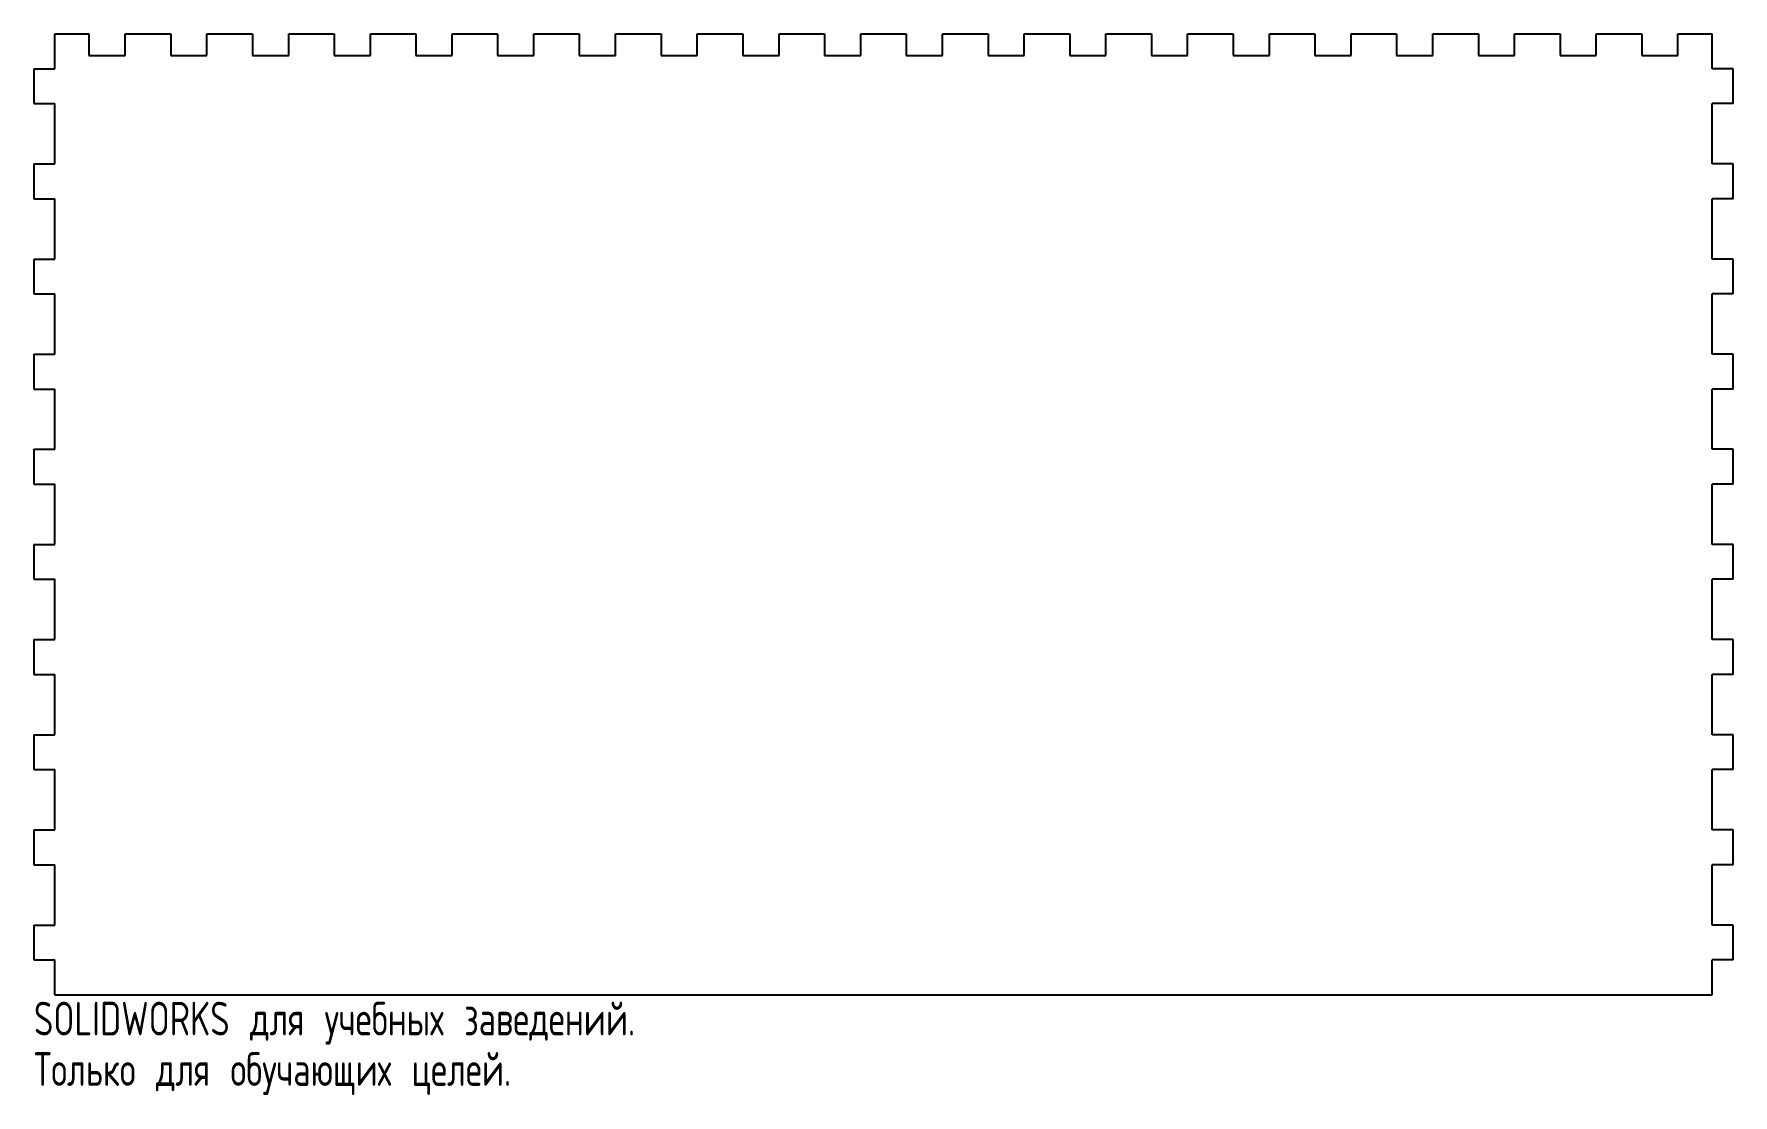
# Model space of a CAD drawing. Extents: x -116 to 128, y -96 to 56.
import ezdxf

# ---------------------------------------------------------------- set-up
doc = ezdxf.new("R2010")
doc.units = 0
doc.layers.get('0').update_dxf_attribs({"linetype": 'CONTINUOUS'})
doc.styles.add('SLDTEXTSTYLE0', font='TXT', dxfattribs={"width": 0.7, "bigfont": 'bigfont'})

msp = doc.modelspace()

# ---------------------------------------------------------------- linework, layer by layer
at = {"color": 7, "linetype": 'CONTINUOUS'}
for p, q in [((-113.08, 56.24), (-108.18, 56.24)), ((-113.08, 51.24), (-113.08, 56.24)), ((-108.18, 56.24), (-108.18, 53.14)), ((-102.98, 56.24), (-96.44, 56.24)), ((-102.98, 53.14), (-102.98, 56.24)), ((-96.44, 56.24), (-96.44, 53.14)), ((-91.24, 56.24), (-84.7, 56.24)), ((-91.24, 53.14), (-91.24, 56.24)), ((-84.7, 56.24), (-84.7, 53.14)), ((-79.5, 56.24), (-72.97, 56.24)), ((-79.5, 53.14), (-79.5, 56.24)), ((-72.97, 56.24), (-72.97, 53.14)), ((-67.77, 56.24), (-61.23, 56.24)), ((-67.77, 53.14), (-67.77, 56.24)), ((-61.23, 56.24), (-61.23, 53.14)), ((-56.03, 56.24), (-49.49, 56.24)), ((-56.03, 53.14), (-56.03, 56.24)), ((-49.49, 56.24), (-49.49, 53.14)), ((-44.29, 56.24), (-37.76, 56.24)), ((-44.29, 53.14), (-44.29, 56.24)), ((-37.76, 56.24), (-37.76, 53.14)), ((-32.56, 56.24), (-26.02, 56.24)), ((-32.56, 53.14), (-32.56, 56.24)), ((-26.02, 56.24), (-26.02, 53.14)), ((-20.82, 56.24), (-14.28, 56.24)), ((-20.82, 53.14), (-20.82, 56.24)), ((-14.28, 56.24), (-14.28, 53.14)), ((-9.08, 56.24), (-2.55, 56.24)), ((-9.08, 53.14), (-9.08, 56.24)), ((-2.55, 56.24), (-2.55, 53.14)), ((2.65, 56.24), (9.19, 56.24)), ((2.65, 53.14), (2.65, 56.24)), ((9.19, 56.24), (9.19, 53.14)), ((14.39, 56.24), (20.93, 56.24)), ((14.39, 53.14), (14.39, 56.24)), ((20.93, 56.24), (20.93, 53.14)), ((26.13, 56.24), (32.66, 56.24)), ((26.13, 53.14), (26.13, 56.24)), ((32.66, 56.24), (32.66, 53.14)), ((37.86, 56.24), (44.4, 56.24)), ((37.86, 53.14), (37.86, 56.24)), ((44.4, 56.24), (44.4, 53.14)), ((49.6, 56.24), (56.14, 56.24)), ((49.6, 53.14), (49.6, 56.24)), ((56.14, 56.24), (56.14, 53.14)), ((61.34, 56.24), (67.87, 56.24)), ((61.34, 53.14), (61.34, 56.24)), ((67.87, 56.24), (67.87, 53.14)), ((73.07, 56.24), (79.61, 56.24)), ((73.07, 53.14), (73.07, 56.24)), ((79.61, 56.24), (79.61, 53.14)), ((84.81, 56.24), (91.35, 56.24)), ((84.81, 53.14), (84.81, 56.24)), ((91.35, 56.24), (91.35, 53.14)), ((96.55, 56.24), (103.09, 56.24)), ((96.55, 53.14), (96.55, 56.24)), ((103.09, 56.24), (103.09, 53.14)), ((108.29, 56.24), (114.82, 56.24)), ((108.29, 53.14), (108.29, 56.24)), ((114.82, 56.24), (114.82, 53.14)), ((120.02, 56.24), (124.92, 56.24)), ((120.02, 53.14), (120.02, 56.24)), ((124.92, 51.24), (124.92, 56.24)), ((-116.08, 51.24), (-113.08, 51.24)), ((-116.08, 51.24), (-116.08, 46.24)), ((-108.18, 53.14), (-102.98, 53.14)), ((-96.44, 53.14), (-91.24, 53.14)), ((-84.7, 53.14), (-79.5, 53.14)), ((-72.97, 53.14), (-67.77, 53.14)), ((-61.23, 53.14), (-56.03, 53.14)), ((-49.49, 53.14), (-44.29, 53.14)), ((-37.76, 53.14), (-32.56, 53.14)), ((-26.02, 53.14), (-20.82, 53.14)), ((-14.28, 53.14), (-9.08, 53.14)), ((-2.55, 53.14), (2.65, 53.14)), ((9.19, 53.14), (14.39, 53.14)), ((20.93, 53.14), (26.13, 53.14)), ((32.66, 53.14), (37.86, 53.14)), ((44.4, 53.14), (49.6, 53.14)), ((56.14, 53.14), (61.34, 53.14)), ((67.87, 53.14), (73.07, 53.14)), ((79.61, 53.14), (84.81, 53.14)), ((91.35, 53.14), (96.55, 53.14)), ((103.09, 53.14), (108.29, 53.14)), ((114.82, 53.14), (120.02, 53.14)), ((127.92, 51.24), (124.92, 51.24)), ((127.92, 46.24), (127.92, 51.24)), ((-116.08, 46.24), (-113.08, 46.24)), ((-113.08, 37.58), (-113.08, 46.24)), ((124.92, 37.58), (124.92, 46.24)), ((127.92, 46.24), (124.92, 46.24)), ((-116.08, 37.58), (-113.08, 37.58)), ((-116.08, 37.58), (-116.08, 32.58)), ((127.92, 37.58), (124.92, 37.58)), ((127.92, 32.58), (127.92, 37.58)), ((-116.08, 32.58), (-113.08, 32.58)), ((-113.08, 23.91), (-113.08, 32.58)), ((124.92, 23.91), (124.92, 32.58)), ((127.92, 32.58), (124.92, 32.58)), ((-116.08, 23.91), (-113.08, 23.91)), ((-116.08, 23.91), (-116.08, 18.91)), ((127.92, 23.91), (124.92, 23.91)), ((127.92, 18.91), (127.92, 23.91)), ((-116.08, 18.91), (-113.08, 18.91)), ((-113.08, 10.24), (-113.08, 18.91)), ((124.92, 10.24), (124.92, 18.91)), ((127.92, 18.91), (124.92, 18.91)), ((-116.08, 10.24), (-113.08, 10.24)), ((-116.08, 10.24), (-116.08, 5.24)), ((127.92, 10.24), (124.92, 10.24)), ((127.92, 5.24), (127.92, 10.24)), ((-116.08, 5.24), (-113.08, 5.24)), ((-113.08, -3.42), (-113.08, 5.24)), ((124.92, -3.42), (124.92, 5.24)), ((127.92, 5.24), (124.92, 5.24)), ((-116.08, -3.42), (-113.08, -3.42)), ((-116.08, -3.42), (-116.08, -8.42)), ((127.92, -3.42), (124.92, -3.42)), ((127.92, -8.42), (127.92, -3.42)), ((-116.08, -8.42), (-113.08, -8.42)), ((-113.08, -17.09), (-113.08, -8.42)), ((124.92, -17.09), (124.92, -8.42)), ((127.92, -8.42), (124.92, -8.42)), ((-116.08, -17.09), (-113.08, -17.09)), ((-116.08, -17.09), (-116.08, -22.09)), ((127.92, -17.09), (124.92, -17.09)), ((127.92, -22.09), (127.92, -17.09)), ((-116.08, -22.09), (-113.08, -22.09)), ((-113.08, -30.76), (-113.08, -22.09)), ((124.92, -30.76), (124.92, -22.09)), ((127.92, -22.09), (124.92, -22.09)), ((-116.08, -30.76), (-113.08, -30.76)), ((-116.08, -30.76), (-116.08, -35.76)), ((127.92, -30.76), (124.92, -30.76)), ((127.92, -35.76), (127.92, -30.76)), ((-116.08, -35.76), (-113.08, -35.76)), ((-113.08, -44.42), (-113.08, -35.76)), ((124.92, -44.42), (124.92, -35.76)), ((127.92, -35.76), (124.92, -35.76)), ((-116.08, -44.42), (-113.08, -44.42)), ((-116.08, -44.42), (-116.08, -49.42)), ((127.92, -44.42), (124.92, -44.42)), ((127.92, -49.42), (127.92, -44.42)), ((-116.08, -49.42), (-113.08, -49.42)), ((-113.08, -58.09), (-113.08, -49.42)), ((124.92, -58.09), (124.92, -49.42)), ((127.92, -49.42), (124.92, -49.42)), ((-116.08, -58.09), (-113.08, -58.09)), ((-116.08, -58.09), (-116.08, -63.09)), ((127.92, -58.09), (124.92, -58.09)), ((127.92, -63.09), (127.92, -58.09)), ((-116.08, -63.09), (-113.08, -63.09)), ((-113.08, -71.76), (-113.08, -63.09)), ((124.92, -71.76), (124.92, -63.09)), ((127.92, -63.09), (124.92, -63.09)), ((-116.08, -71.76), (-113.08, -71.76)), ((-116.08, -71.76), (-116.08, -76.76)), ((127.92, -71.76), (124.92, -71.76)), ((127.92, -76.76), (127.92, -71.76)), ((-116.08, -76.76), (-113.08, -76.76)), ((-113.08, -81.76), (-113.08, -76.76)), ((124.92, -81.76), (124.92, -76.76)), ((127.92, -76.76), (124.92, -76.76)), ((-113.08, -81.76), (124.92, -81.76))]:
    msp.add_line(p, q, dxfattribs=at)

# ---------------------------------------------------------------- texts
at = {"color": 7, "linetype": 'CONTINUOUS', "char_height": 4.8336, "attachment_point": 1, "style": 'SLDTEXTSTYLE0'}
for s, insert in [('SOLIDWORKS для учебных заведений.', (-116.08, -82.78)), ('Только для обучающих целей.', (-116.08, -90.03))]:
    msp.add_mtext(s, dxfattribs=dict(at, insert=insert))

doc.saveas('drawing.dxf')
